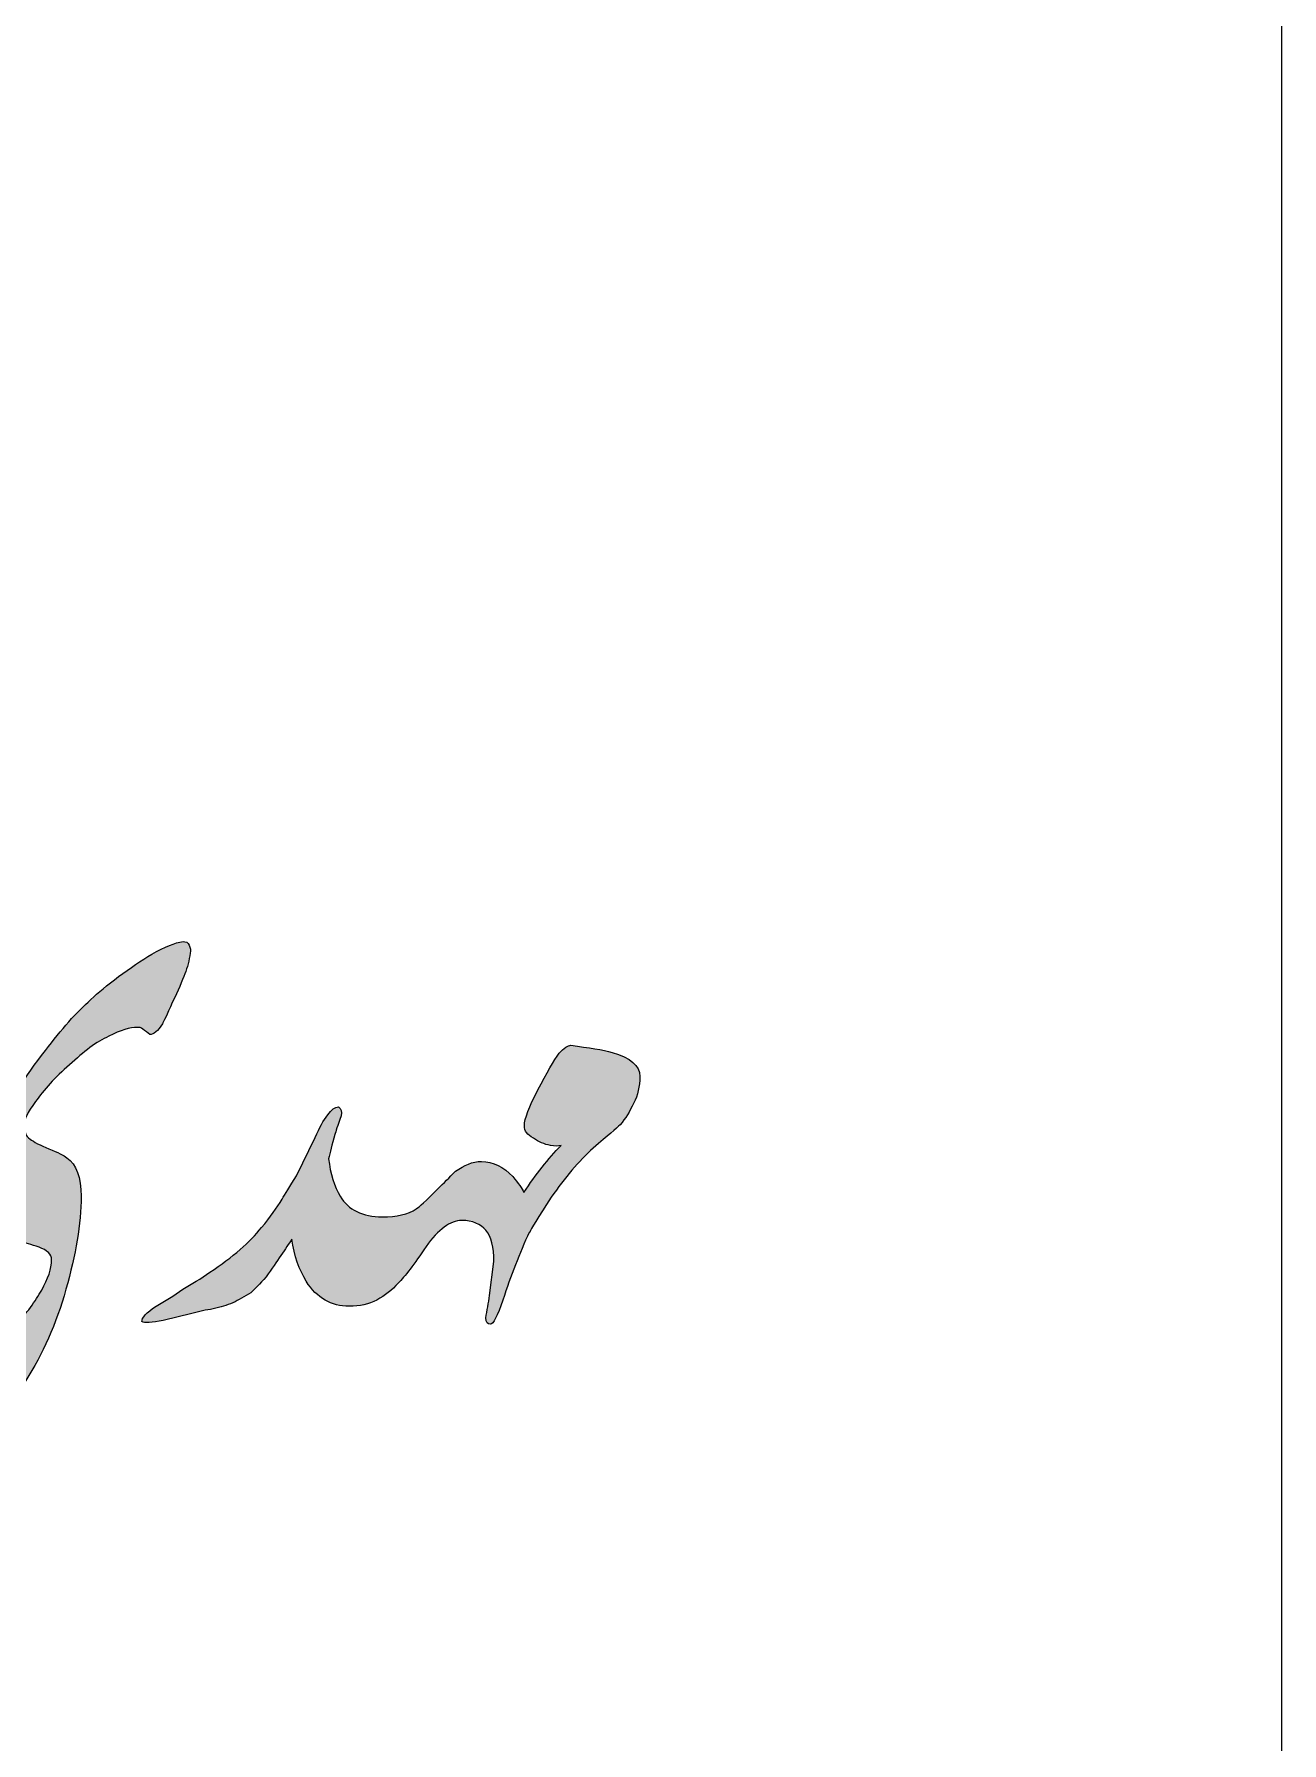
# Model space of a CAD drawing. Header units: millimetres. Extents: x -181.7 to -141.7, y -138.1 to -98.1.
# Drawn here: x -148.41 to -141.74, y -127.19 to -118.05 of the extents above; entities that cross this region are included whole.
import ezdxf

# ---------------------------------------------------------------- set-up
doc = ezdxf.new("R2010")
doc.units = ezdxf.units.MM
doc.header["$MEASUREMENT"] = 0
doc.layers.add('Layer 1', color=7, linetype='Continuous')

msp = doc.modelspace()

# ---------------------------------------------------------------- hatches: boundary and pattern name
at = {"layer": 'Layer 1', "true_color": 0x373435}
h = msp.add_hatch(color=250, dxfattribs=at)
edge = h.paths.add_edge_path()
edge.add_spline(control_points=[(-147.5852, -122.925), (-147.5898, -122.9106), (-147.6043, -122.9059), (-147.6186, -122.9059), (-147.6616, -122.9106), (-147.7142, -122.9346), (-147.7859, -122.9728), (-147.8432, -123.0062), (-147.9007, -123.0492), (-147.9628, -123.0924), (-148.025, -123.1401), (-148.0728, -123.1784), (-148.111, -123.2165), (-148.1876, -123.2837), (-148.2687, -123.3745), (-148.3549, -123.4892), (-148.4648, -123.6278), (-148.5508, -123.7665), (-148.6082, -123.9052), (-148.6704, -124.0485), (-148.6992, -124.1633), (-148.6992, -124.2588), (-148.6992, -124.3163), (-148.6847, -124.3641), (-148.6608, -124.4024), (-148.637, -124.4358), (-148.5986, -124.4644), (-148.5508, -124.4883), (-148.527, -124.4979), (-148.5031, -124.5075), (-148.484, -124.5124), (-148.4648, -124.5171), (-148.4313, -124.5266), (-148.3883, -124.5409), (-148.3453, -124.5554), (-148.3213, -124.5793), (-148.3213, -124.6079), (-148.3213, -124.6557), (-148.3405, -124.7085), (-148.3741, -124.7705), (-148.4075, -124.8278), (-148.4552, -124.8948), (-148.5174, -124.9618), (-148.5796, -125.0287), (-148.6608, -125.0907), (-148.7565, -125.1387), (-148.8857, -125.2008), (-149.0146, -125.2343), (-149.1533, -125.2343), (-149.3206, -125.2343), (-149.445, -125.196), (-149.5358, -125.1195), (-149.6266, -125.0478), (-149.6745, -124.9426), (-149.6745, -124.8183), (-149.6745, -124.6939), (-149.6266, -124.5124), (-149.5358, -124.2684), (-149.5166, -124.2254), (-149.4928, -124.1729), (-149.464, -124.106), (-149.4354, -124.0389), (-149.4115, -123.9768), (-149.3828, -123.9195), (-149.3589, -123.862), (-149.3397, -123.8143), (-149.3302, -123.7855), (-149.3159, -123.7569), (-149.3014, -123.7187), (-149.2825, -123.6709), (-149.2775, -123.6613), (-149.2775, -123.6421), (-149.2775, -123.6183), (-149.2775, -123.5944), (-149.2871, -123.58), (-149.3014, -123.58), (-149.311, -123.58), (-149.3255, -123.5944), (-149.3397, -123.6183), (-149.354, -123.6421), (-149.3636, -123.6661), (-149.378, -123.6947), (-149.378, -123.6947), (-149.4879, -123.929), (-149.4879, -123.929), (-149.5214, -124.0055), (-149.5692, -124.106), (-149.6266, -124.2303), (-149.6839, -124.3546), (-149.7319, -124.4836), (-149.7749, -124.6175), (-149.7987, -124.6989), (-149.8226, -124.78), (-149.8322, -124.8612), (-149.8466, -124.9426), (-149.8513, -125.0287), (-149.8513, -125.1148), (-149.8513, -125.1817), (-149.8418, -125.2534), (-149.8226, -125.3252), (-149.8083, -125.4016), (-149.7749, -125.4733), (-149.727, -125.5401), (-149.6266, -125.6693), (-149.4736, -125.7362), (-149.2775, -125.7411), (-149.1007, -125.7411), (-148.9476, -125.6932), (-148.8139, -125.6073), (-148.7469, -125.5593), (-148.68, -125.5067), (-148.6178, -125.4446), (-148.5604, -125.3778), (-148.5031, -125.3156), (-148.4601, -125.2534), (-148.3692, -125.1148), (-148.2975, -124.9522), (-148.2449, -124.7657), (-148.1923, -124.5793), (-148.1636, -124.4168), (-148.1636, -124.2684), (-148.1636, -124.1681), (-148.1876, -124.0964), (-148.2402, -124.063), (-148.2545, -124.0485), (-148.2879, -124.0342), (-148.3357, -124.015), (-148.3835, -123.996), (-148.4171, -123.9768), (-148.436, -123.9624), (-148.4601, -123.9482), (-148.4697, -123.9195), (-148.4697, -123.8861), (-148.4697, -123.862), (-148.4505, -123.819), (-148.4075, -123.7617), (-148.3645, -123.6995), (-148.3023, -123.6325), (-148.2257, -123.5656), (-148.1492, -123.494), (-148.0824, -123.4414), (-148.0154, -123.4126), (-147.9532, -123.3792), (-147.9007, -123.3649), (-147.8623, -123.3649), (-147.8528, -123.3649), (-147.8433, -123.3649), (-147.8338, -123.3745), (-147.8193, -123.384), (-147.8097, -123.3935), (-147.7955, -123.403), (-147.7763, -123.403), (-147.7524, -123.3841), (-147.7286, -123.3457), (-147.7238, -123.3361), (-147.7046, -123.2979), (-147.676, -123.231), (-147.6424, -123.1688), (-147.6234, -123.1162), (-147.609, -123.078), (-147.5947, -123.0446), (-147.5852, -123.0062), (-147.5802, -122.9681), (-147.5756, -122.9536), (-147.5802, -122.9393), (-147.5852, -122.925), (-147.5852, -122.925), (-147.5852, -122.925), (-147.5852, -122.925)], knot_values=[0, 0, 0, 0, 0.017857, 0.017857, 0.017857, 0.035714, 0.035714, 0.035714, 0.053571, 0.053571, 0.053571, 0.071429, 0.071429, 0.071429, 0.089286, 0.089286, 0.089286, 0.107143, 0.107143, 0.107143, 0.125, 0.125, 0.125, 0.142857, 0.142857, 0.142857, 0.160714, 0.160714, 0.160714, 0.178571, 0.178571, 0.178571, 0.196429, 0.196429, 0.196429, 0.214286, 0.214286, 0.214286, 0.232143, 0.232143, 0.232143, 0.25, 0.25, 0.25, 0.267857, 0.267857, 0.267857, 0.285714, 0.285714, 0.285714, 0.303571, 0.303571, 0.303571, 0.321429, 0.321429, 0.321429, 0.339286, 0.339286, 0.339286, 0.357143, 0.357143, 0.357143, 0.375, 0.375, 0.375, 0.392857, 0.392857, 0.392857, 0.410714, 0.410714, 0.410714, 0.428571, 0.428571, 0.428571, 0.446429, 0.446429, 0.446429, 0.464286, 0.464286, 0.464286, 0.482143, 0.482143, 0.482143, 0.5, 0.5, 0.5, 0.517857, 0.517857, 0.517857, 0.535714, 0.535714, 0.535714, 0.553571, 0.553571, 0.553571, 0.571429, 0.571429, 0.571429, 0.589286, 0.589286, 0.589286, 0.607143, 0.607143, 0.607143, 0.625, 0.625, 0.625, 0.642857, 0.642857, 0.642857, 0.660714, 0.660714, 0.660714, 0.678571, 0.678571, 0.678571, 0.696429, 0.696429, 0.696429, 0.714286, 0.714286, 0.714286, 0.732143, 0.732143, 0.732143, 0.75, 0.75, 0.75, 0.767857, 0.767857, 0.767857, 0.785714, 0.785714, 0.785714, 0.803571, 0.803571, 0.803571, 0.821429, 0.821429, 0.821429, 0.839286, 0.839286, 0.839286, 0.857143, 0.857143, 0.857143, 0.875, 0.875, 0.875, 0.892857, 0.892857, 0.892857, 0.910714, 0.910714, 0.910714, 0.928571, 0.928571, 0.928571, 0.946429, 0.946429, 0.946429, 0.964286, 0.964286, 0.964286, 0.982143, 0.982143, 0.982143, 1, 1, 1, 1], degree=3, periodic=1)
h = msp.add_hatch(color=250, dxfattribs=at)
edge = h.paths.add_edge_path()
edge.add_spline(control_points=[(-145.6489, -124.2733), (-145.5772, -124.168), (-145.5008, -124.0819), (-145.4242, -124.0103), (-145.3477, -123.9434), (-145.2998, -123.905), (-145.2807, -123.8859), (-145.2521, -123.8524), (-145.2281, -123.8143), (-145.2091, -123.7712), (-145.1851, -123.7281), (-145.1755, -123.6804), (-145.1755, -123.6278), (-145.1755, -123.5704), (-145.2233, -123.5274), (-145.3239, -123.4986), (-145.3716, -123.4844), (-145.4481, -123.4748), (-145.5438, -123.4605), (-145.558, -123.4605), (-145.5819, -123.4748), (-145.6059, -123.5036), (-145.6345, -123.5417), (-145.6727, -123.6087), (-145.7207, -123.6995), (-145.7684, -123.7903), (-145.7923, -123.8524), (-145.7923, -123.8908), (-145.7922, -123.9195), (-145.7779, -123.9386), (-145.7445, -123.9576), (-145.7157, -123.9768), (-145.6871, -123.9911), (-145.6537, -123.996), (-145.6297, -124.0007), (-145.6106, -124.0007), (-145.5963, -123.996), (-145.6647, -124.0672), (-145.7314, -124.1519), (-145.7954, -124.2484), (-145.8055, -124.2257), (-145.8242, -124.1984), (-145.855, -124.1633), (-145.903, -124.1107), (-145.9602, -124.082), (-146.0224, -124.082), (-146.0703, -124.0819), (-146.1133, -124.1011), (-146.161, -124.1345), (-146.1944, -124.1681), (-146.2232, -124.1968), (-146.2567, -124.2303), (-146.3188, -124.2925), (-146.357, -124.3259), (-146.3714, -124.3355), (-146.4144, -124.364), (-146.4766, -124.3784), (-146.5531, -124.3784), (-146.6583, -124.3784), (-146.7348, -124.3402), (-146.7779, -124.2684), (-146.8094, -124.2158), (-146.8307, -124.1477), (-146.8397, -124.0678), (-146.8336, -124.0351), (-146.822, -123.9921), (-146.8063, -123.9386), (-146.8016, -123.9242), (-146.7921, -123.8908), (-146.7729, -123.8382), (-146.7682, -123.8143), (-146.7729, -123.7999), (-146.7871, -123.7905), (-146.8063, -123.7903), (-146.8255, -123.8047), (-146.8447, -123.8335), (-146.8685, -123.862), (-146.8876, -123.9004), (-146.9115, -123.953), (-146.9115, -123.953), (-147.012, -124.1585), (-147.012, -124.1585), (-147.0454, -124.2159), (-147.074, -124.2588), (-147.0884, -124.2829), (-147.1171, -124.3306), (-147.1505, -124.3784), (-147.1984, -124.4358), (-147.2605, -124.5124), (-147.3515, -124.5936), (-147.4756, -124.6748), (-147.5234, -124.7085), (-147.5714, -124.737), (-147.6191, -124.7657), (-147.667, -124.7992), (-147.7147, -124.8278), (-147.7625, -124.8566), (-147.8151, -124.89), (-147.839, -124.9188), (-147.839, -124.9379), (-147.8247, -124.9473), (-147.7864, -124.9426), (-147.7243, -124.933), (-147.7243, -124.933), (-147.5714, -124.8948), (-147.5714, -124.8948), (-147.533, -124.8852), (-147.4948, -124.8757), (-147.4566, -124.8708), (-147.4183, -124.8612), (-147.3849, -124.8518), (-147.3515, -124.8374), (-147.3227, -124.8231), (-147.2893, -124.804), (-147.2557, -124.7849), (-147.2367, -124.7657), (-147.208, -124.737), (-147.1746, -124.6989), (-147.114, -124.614), (-147.0681, -124.5466), (-147.0358, -124.4968), (-147.023, -124.5869), (-146.9976, -124.6622), (-146.9595, -124.7227), (-146.9021, -124.8135), (-146.8256, -124.8566), (-146.73, -124.8566), (-146.6726, -124.8566), (-146.6249, -124.847), (-146.5819, -124.8231), (-146.5388, -124.7992), (-146.5005, -124.7705), (-146.467, -124.7323), (-146.4336, -124.6989), (-146.3809, -124.6319), (-146.3189, -124.5362), (-146.2518, -124.4454), (-146.1897, -124.3976), (-146.1275, -124.3976), (-146.0703, -124.3976), (-146.0272, -124.4168), (-145.9985, -124.4502), (-145.9698, -124.4836), (-145.9554, -124.5409), (-145.9554, -124.6175), (-145.9554, -124.6175), (-145.9794, -124.7992), (-145.9794, -124.7992), (-145.9841, -124.8374), (-145.9937, -124.8804), (-145.9985, -124.9188), (-145.9985, -124.9426), (-145.989, -124.9522), (-145.9746, -124.9522), (-145.9602, -124.9522), (-145.9364, -124.9092), (-145.9076, -124.8231), (-145.8653, -124.6917), (-145.8185, -124.574), (-145.767, -124.4611), (-145.767, -124.4611), (-145.7637, -124.4597), (-145.7637, -124.4597), (-145.7588, -124.4454), (-145.7207, -124.3832), (-145.6489, -124.2733), (-145.6489, -124.2733), (-145.6489, -124.2733), (-145.6489, -124.2733)], knot_values=[0, 0, 0, 0, 0.017857, 0.017857, 0.017857, 0.035714, 0.035714, 0.035714, 0.053571, 0.053571, 0.053571, 0.071429, 0.071429, 0.071429, 0.089286, 0.089286, 0.089286, 0.107143, 0.107143, 0.107143, 0.125, 0.125, 0.125, 0.142857, 0.142857, 0.142857, 0.160714, 0.160714, 0.160714, 0.178571, 0.178571, 0.178571, 0.196429, 0.196429, 0.196429, 0.214286, 0.214286, 0.214286, 0.232143, 0.232143, 0.232143, 0.25, 0.25, 0.25, 0.267857, 0.267857, 0.267857, 0.285714, 0.285714, 0.285714, 0.303571, 0.303571, 0.303571, 0.321429, 0.321429, 0.321429, 0.339286, 0.339286, 0.339286, 0.357143, 0.357143, 0.357143, 0.375, 0.375, 0.375, 0.392857, 0.392857, 0.392857, 0.410714, 0.410714, 0.410714, 0.428571, 0.428571, 0.428571, 0.446429, 0.446429, 0.446429, 0.464286, 0.464286, 0.464286, 0.482143, 0.482143, 0.482143, 0.5, 0.5, 0.5, 0.517857, 0.517857, 0.517857, 0.535714, 0.535714, 0.535714, 0.553571, 0.553571, 0.553571, 0.571429, 0.571429, 0.571429, 0.589286, 0.589286, 0.589286, 0.607143, 0.607143, 0.607143, 0.625, 0.625, 0.625, 0.642857, 0.642857, 0.642857, 0.660714, 0.660714, 0.660714, 0.678571, 0.678571, 0.678571, 0.696429, 0.696429, 0.696429, 0.714286, 0.714286, 0.714286, 0.732143, 0.732143, 0.732143, 0.75, 0.75, 0.75, 0.767857, 0.767857, 0.767857, 0.785714, 0.785714, 0.785714, 0.803571, 0.803571, 0.803571, 0.821429, 0.821429, 0.821429, 0.839286, 0.839286, 0.839286, 0.857143, 0.857143, 0.857143, 0.875, 0.875, 0.875, 0.892857, 0.892857, 0.892857, 0.910714, 0.910714, 0.910714, 0.928571, 0.928571, 0.928571, 0.946429, 0.946429, 0.946429, 0.964286, 0.964286, 0.964286, 0.982143, 0.982143, 0.982143, 1, 1, 1, 1], degree=3, periodic=1)

# ---------------------------------------------------------------- linework, layer by layer
at = {"layer": 'Layer 1', "color": 250, "lineweight": 18}
msp.add_open_spline([(-179.7413, -98.0531), (-179.7413, -98.0531), (-143.7415, -98.0531), (-143.7415, -98.0531), (-142.6415, -98.0531), (-141.7414, -98.953), (-141.7414, -100.053), (-141.7414, -100.053), (-141.7414, -136.0532), (-141.7414, -136.0532), (-141.7414, -137.1532), (-142.6415, -138.0531), (-143.7415, -138.0531), (-143.7415, -138.0531), (-179.7413, -138.0531), (-179.7413, -138.0531), (-180.8413, -138.0531), (-181.7414, -137.1532), (-181.7414, -136.0532), (-181.7414, -136.0532), (-181.7414, -100.053), (-181.7414, -100.053), (-181.7414, -98.953), (-180.8413, -98.0531), (-179.7413, -98.0531)], degree=3, knots=[0, 0, 0, 0, 0.125, 0.125, 0.125, 0.25, 0.25, 0.25, 0.375, 0.375, 0.375, 0.5, 0.5, 0.5, 0.625, 0.625, 0.625, 0.75, 0.75, 0.75, 0.875, 0.875, 0.875, 1, 1, 1, 1], dxfattribs=at)
at = {"layer": 'Layer 1', "color": 250}
for points in [[(-147.5852, -122.925), (-147.5898, -122.9106), (-147.6043, -122.9059), (-147.6186, -122.9059), (-147.6616, -122.9106), (-147.7142, -122.9346), (-147.7859, -122.9728), (-147.8432, -123.0062), (-147.9007, -123.0492), (-147.9628, -123.0924), (-148.025, -123.1401), (-148.0728, -123.1784), (-148.111, -123.2165), (-148.1876, -123.2837), (-148.2687, -123.3745), (-148.3549, -123.4892), (-148.4648, -123.6278), (-148.5508, -123.7665), (-148.6082, -123.9052), (-148.6704, -124.0485), (-148.6992, -124.1633), (-148.6992, -124.2588), (-148.6992, -124.3163), (-148.6847, -124.3641), (-148.6608, -124.4024), (-148.637, -124.4358), (-148.5986, -124.4644), (-148.5508, -124.4883), (-148.527, -124.4979), (-148.5031, -124.5075), (-148.484, -124.5124), (-148.4648, -124.5171), (-148.4313, -124.5266), (-148.3883, -124.5409), (-148.3453, -124.5554), (-148.3213, -124.5793), (-148.3213, -124.6079), (-148.3213, -124.6557), (-148.3405, -124.7085), (-148.3741, -124.7705), (-148.4075, -124.8278), (-148.4552, -124.8948), (-148.5174, -124.9618), (-148.5796, -125.0287), (-148.6608, -125.0907), (-148.7565, -125.1387), (-148.8857, -125.2008), (-149.0146, -125.2343), (-149.1533, -125.2343), (-149.3206, -125.2343), (-149.445, -125.196), (-149.5358, -125.1195), (-149.6266, -125.0478), (-149.6745, -124.9426), (-149.6745, -124.8183), (-149.6745, -124.6939), (-149.6266, -124.5124), (-149.5358, -124.2684), (-149.5166, -124.2254), (-149.4928, -124.1729), (-149.464, -124.106), (-149.4354, -124.0389), (-149.4115, -123.9768), (-149.3828, -123.9195), (-149.3589, -123.862), (-149.3397, -123.8143), (-149.3302, -123.7855), (-149.3159, -123.7569), (-149.3014, -123.7187), (-149.2825, -123.6709), (-149.2775, -123.6613), (-149.2775, -123.6421), (-149.2775, -123.6183), (-149.2775, -123.5944), (-149.2871, -123.58), (-149.3014, -123.58), (-149.311, -123.58), (-149.3255, -123.5944), (-149.3397, -123.6183), (-149.354, -123.6421), (-149.3636, -123.6661), (-149.378, -123.6947), (-149.378, -123.6947), (-149.4879, -123.929), (-149.4879, -123.929), (-149.5214, -124.0055), (-149.5692, -124.106), (-149.6266, -124.2303), (-149.6839, -124.3546), (-149.7319, -124.4836), (-149.7749, -124.6175), (-149.7987, -124.6989), (-149.8226, -124.78), (-149.8322, -124.8612), (-149.8466, -124.9426), (-149.8513, -125.0287), (-149.8513, -125.1148), (-149.8513, -125.1817), (-149.8418, -125.2534), (-149.8226, -125.3252), (-149.8083, -125.4016), (-149.7749, -125.4733), (-149.727, -125.5401), (-149.6266, -125.6693), (-149.4736, -125.7362), (-149.2775, -125.7411), (-149.1007, -125.7411), (-148.9476, -125.6932), (-148.8139, -125.6073), (-148.7469, -125.5593), (-148.68, -125.5067), (-148.6178, -125.4446), (-148.5604, -125.3778), (-148.5031, -125.3156), (-148.4601, -125.2534), (-148.3692, -125.1148), (-148.2975, -124.9522), (-148.2449, -124.7657), (-148.1923, -124.5793), (-148.1636, -124.4168), (-148.1636, -124.2684), (-148.1636, -124.1681), (-148.1876, -124.0964), (-148.2402, -124.063), (-148.2545, -124.0485), (-148.2879, -124.0342), (-148.3357, -124.015), (-148.3835, -123.996), (-148.4171, -123.9768), (-148.436, -123.9624), (-148.4601, -123.9482), (-148.4697, -123.9195), (-148.4697, -123.8861), (-148.4697, -123.862), (-148.4505, -123.819), (-148.4075, -123.7617), (-148.3645, -123.6995), (-148.3023, -123.6325), (-148.2257, -123.5656), (-148.1492, -123.494), (-148.0824, -123.4414), (-148.0154, -123.4126), (-147.9532, -123.3792), (-147.9007, -123.3649), (-147.8623, -123.3649), (-147.8528, -123.3649), (-147.8433, -123.3649), (-147.8338, -123.3745), (-147.8193, -123.384), (-147.8097, -123.3935), (-147.7955, -123.403), (-147.7763, -123.403), (-147.7524, -123.3841), (-147.7286, -123.3457), (-147.7238, -123.3361), (-147.7046, -123.2979), (-147.676, -123.231), (-147.6424, -123.1688), (-147.6234, -123.1162), (-147.609, -123.078), (-147.5947, -123.0446), (-147.5852, -123.0062), (-147.5802, -122.9681), (-147.5756, -122.9536), (-147.5802, -122.9393), (-147.5852, -122.925), (-147.5852, -122.925), (-147.5852, -122.925), (-147.5852, -122.925)], [(-145.6489, -124.2733), (-145.5772, -124.168), (-145.5008, -124.0819), (-145.4242, -124.0103), (-145.3477, -123.9434), (-145.2998, -123.905), (-145.2807, -123.8859), (-145.2521, -123.8524), (-145.2281, -123.8143), (-145.2091, -123.7712), (-145.1851, -123.7281), (-145.1755, -123.6804), (-145.1755, -123.6278), (-145.1755, -123.5704), (-145.2233, -123.5274), (-145.3239, -123.4986), (-145.3716, -123.4844), (-145.4481, -123.4748), (-145.5438, -123.4605), (-145.558, -123.4605), (-145.5819, -123.4748), (-145.6059, -123.5036), (-145.6345, -123.5417), (-145.6727, -123.6087), (-145.7207, -123.6995), (-145.7684, -123.7903), (-145.7923, -123.8524), (-145.7923, -123.8908), (-145.7922, -123.9195), (-145.7779, -123.9386), (-145.7445, -123.9576), (-145.7157, -123.9768), (-145.6871, -123.9911), (-145.6537, -123.996), (-145.6297, -124.0007), (-145.6106, -124.0007), (-145.5963, -123.996), (-145.6647, -124.0672), (-145.7314, -124.1519), (-145.7954, -124.2484), (-145.8055, -124.2257), (-145.8242, -124.1984), (-145.855, -124.1633), (-145.903, -124.1107), (-145.9602, -124.082), (-146.0224, -124.082), (-146.0703, -124.0819), (-146.1133, -124.1011), (-146.161, -124.1345), (-146.1944, -124.1681), (-146.2232, -124.1968), (-146.2567, -124.2303), (-146.3188, -124.2925), (-146.357, -124.3259), (-146.3714, -124.3355), (-146.4144, -124.364), (-146.4766, -124.3784), (-146.5531, -124.3784), (-146.6583, -124.3784), (-146.7348, -124.3402), (-146.7779, -124.2684), (-146.8094, -124.2158), (-146.8307, -124.1477), (-146.8397, -124.0678), (-146.8336, -124.0351), (-146.822, -123.9921), (-146.8063, -123.9386), (-146.8016, -123.9242), (-146.7921, -123.8908), (-146.7729, -123.8382), (-146.7682, -123.8143), (-146.7729, -123.7999), (-146.7871, -123.7905), (-146.8063, -123.7903), (-146.8255, -123.8047), (-146.8447, -123.8335), (-146.8685, -123.862), (-146.8876, -123.9004), (-146.9115, -123.953), (-146.9115, -123.953), (-147.012, -124.1585), (-147.012, -124.1585), (-147.0454, -124.2159), (-147.074, -124.2588), (-147.0884, -124.2829), (-147.1171, -124.3306), (-147.1505, -124.3784), (-147.1984, -124.4358), (-147.2605, -124.5124), (-147.3515, -124.5936), (-147.4756, -124.6748), (-147.5234, -124.7085), (-147.5714, -124.737), (-147.6191, -124.7657), (-147.667, -124.7992), (-147.7147, -124.8278), (-147.7625, -124.8566), (-147.8151, -124.89), (-147.839, -124.9188), (-147.839, -124.9379), (-147.8247, -124.9473), (-147.7864, -124.9426), (-147.7243, -124.933), (-147.7243, -124.933), (-147.5714, -124.8948), (-147.5714, -124.8948), (-147.533, -124.8852), (-147.4948, -124.8757), (-147.4566, -124.8708), (-147.4183, -124.8612), (-147.3849, -124.8518), (-147.3515, -124.8374), (-147.3227, -124.8231), (-147.2893, -124.804), (-147.2557, -124.7849), (-147.2367, -124.7657), (-147.208, -124.737), (-147.1746, -124.6989), (-147.114, -124.614), (-147.0681, -124.5466), (-147.0358, -124.4968), (-147.023, -124.5869), (-146.9976, -124.6622), (-146.9595, -124.7227), (-146.9021, -124.8135), (-146.8256, -124.8566), (-146.73, -124.8566), (-146.6726, -124.8566), (-146.6249, -124.847), (-146.5819, -124.8231), (-146.5388, -124.7992), (-146.5005, -124.7705), (-146.467, -124.7323), (-146.4336, -124.6989), (-146.3809, -124.6319), (-146.3189, -124.5362), (-146.2518, -124.4454), (-146.1897, -124.3976), (-146.1275, -124.3976), (-146.0703, -124.3976), (-146.0272, -124.4168), (-145.9985, -124.4502), (-145.9698, -124.4836), (-145.9554, -124.5409), (-145.9554, -124.6175), (-145.9554, -124.6175), (-145.9794, -124.7992), (-145.9794, -124.7992), (-145.9841, -124.8374), (-145.9937, -124.8804), (-145.9985, -124.9188), (-145.9985, -124.9426), (-145.989, -124.9522), (-145.9746, -124.9522), (-145.9602, -124.9522), (-145.9364, -124.9092), (-145.9076, -124.8231), (-145.8653, -124.6917), (-145.8185, -124.574), (-145.767, -124.4611), (-145.767, -124.4611), (-145.7637, -124.4597), (-145.7637, -124.4597), (-145.7588, -124.4454), (-145.7207, -124.3832), (-145.6489, -124.2733), (-145.6489, -124.2733), (-145.6489, -124.2733), (-145.6489, -124.2733)]]:
    msp.add_open_spline(points, degree=3, knots=[0, 0, 0, 0, 0.017857, 0.017857, 0.017857, 0.035714, 0.035714, 0.035714, 0.053571, 0.053571, 0.053571, 0.071429, 0.071429, 0.071429, 0.089286, 0.089286, 0.089286, 0.107143, 0.107143, 0.107143, 0.125, 0.125, 0.125, 0.142857, 0.142857, 0.142857, 0.160714, 0.160714, 0.160714, 0.178571, 0.178571, 0.178571, 0.196429, 0.196429, 0.196429, 0.214286, 0.214286, 0.214286, 0.232143, 0.232143, 0.232143, 0.25, 0.25, 0.25, 0.267857, 0.267857, 0.267857, 0.285714, 0.285714, 0.285714, 0.303571, 0.303571, 0.303571, 0.321429, 0.321429, 0.321429, 0.339286, 0.339286, 0.339286, 0.357143, 0.357143, 0.357143, 0.375, 0.375, 0.375, 0.392857, 0.392857, 0.392857, 0.410714, 0.410714, 0.410714, 0.428571, 0.428571, 0.428571, 0.446429, 0.446429, 0.446429, 0.464286, 0.464286, 0.464286, 0.482143, 0.482143, 0.482143, 0.5, 0.5, 0.5, 0.517857, 0.517857, 0.517857, 0.535714, 0.535714, 0.535714, 0.553571, 0.553571, 0.553571, 0.571429, 0.571429, 0.571429, 0.589286, 0.589286, 0.589286, 0.607143, 0.607143, 0.607143, 0.625, 0.625, 0.625, 0.642857, 0.642857, 0.642857, 0.660714, 0.660714, 0.660714, 0.678571, 0.678571, 0.678571, 0.696429, 0.696429, 0.696429, 0.714286, 0.714286, 0.714286, 0.732143, 0.732143, 0.732143, 0.75, 0.75, 0.75, 0.767857, 0.767857, 0.767857, 0.785714, 0.785714, 0.785714, 0.803571, 0.803571, 0.803571, 0.821429, 0.821429, 0.821429, 0.839286, 0.839286, 0.839286, 0.857143, 0.857143, 0.857143, 0.875, 0.875, 0.875, 0.892857, 0.892857, 0.892857, 0.910714, 0.910714, 0.910714, 0.928571, 0.928571, 0.928571, 0.946429, 0.946429, 0.946429, 0.964286, 0.964286, 0.964286, 0.982143, 0.982143, 0.982143, 1, 1, 1, 1], dxfattribs=at)

doc.saveas('drawing.dxf')
